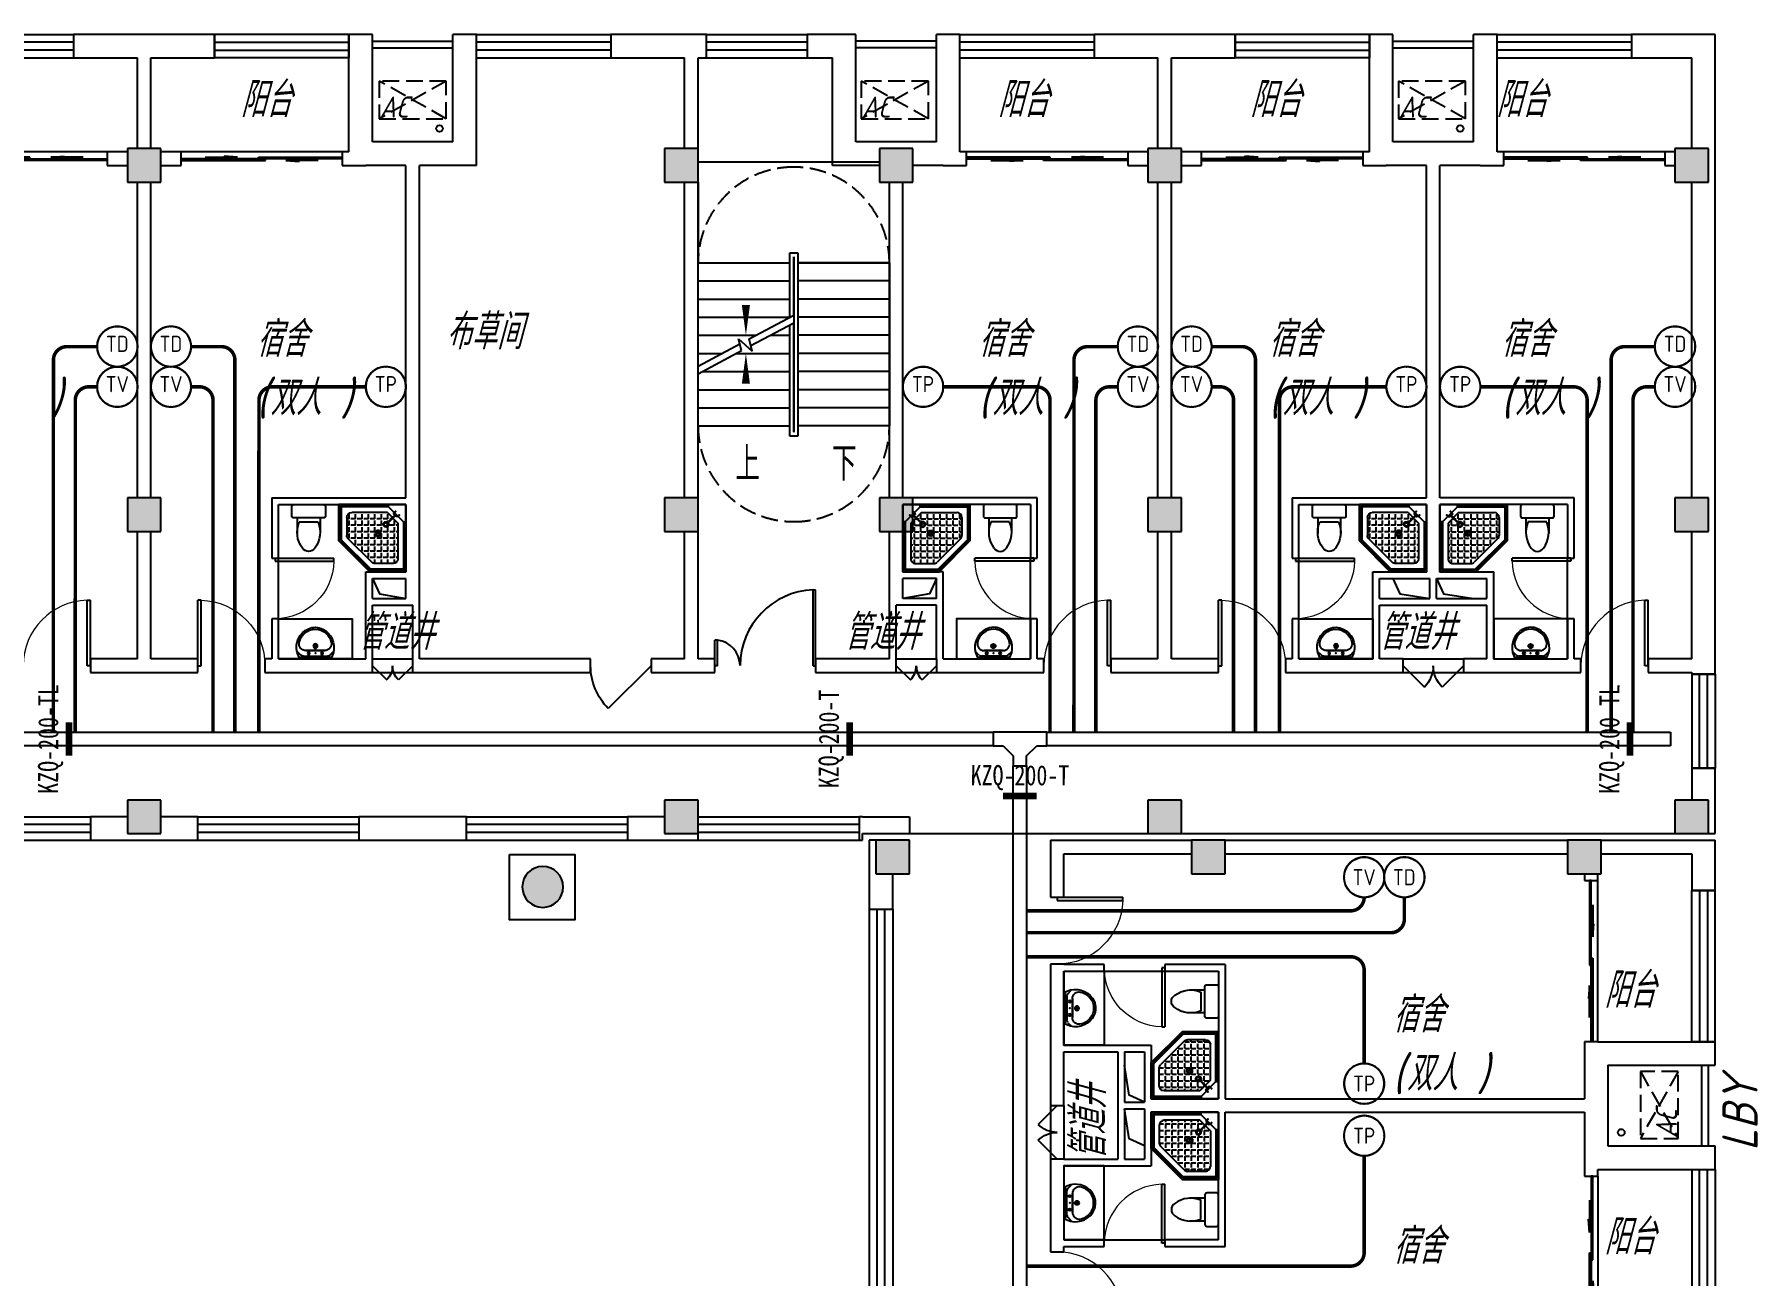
# Model space of a CAD drawing. Extents: x 0 to 2972856, y -1269770 to 0.
# Drawn here: x 2757023 to 2782685, y -1171627 to -1153146 of the extents above; entities that cross this region are included whole.
import ezdxf
from ezdxf.enums import TextEntityAlignment as Align

# ---------------------------------------------------------------- set-up
doc = ezdxf.new("R2010")
doc.units = 0
doc.header["$LTSCALE"] = 1000
doc.header["$PDSIZE"] = 50
doc.linetypes.add('DASH', pattern=[0.35, 0.25, -0.1])
for name, color, linetype in [('0000集水坑', 4, 'Continuous'), ('1-建筑底图', 8, 'Continuous'), ('CABLETRAY_PDS', 4, 'Continuous'), ('EQUIP-通讯', 3, 'Continuous'), ('PUB_TEXT', 7, 'Continuous'), ('WIRE-综合布线', 4, 'Continuous'), ('抗震支吊架', 2, 'Continuous'), ('洁具', 251, 'Continuous'), ('空调外机', 251, 'Continuous'), ('防火分区', 255, 'Continuous')]:
    doc.layers.add(name, color=color, linetype=linetype)
doc.styles.add('_TCH_DIM', font='SIMPLEX', dxfattribs={"bigfont": 'GBCBIG'})
doc.styles.add('_TEL_ATTDEF', font='GBENOR', dxfattribs={"width": 0.8, "height": 3, "bigfont": 'GBCBIG'})
doc.styles.add('_TEL_DIM', font='SIMPLEX', dxfattribs={"width": 0.8, "height": 3.5, "bigfont": 'HZTXT'})
doc.styles.add('kzcad', font='', dxfattribs={"width": 0.8})
doc.styles.get("Standard").update_dxf_attribs({"font": 'gbeitc.shx', "bigfont": 'gbcbig.shx'})
doc.styles.get('kzcad').set_extended_font_data('SimSun')
doc.linetypes.add('JIEDI', pattern='A,1.25,-0.25,0.25,-0.25,0.625,["/",Standard,S=0.6,R=0,X=0,Y=-0.3],0.625,-0.25,0.25,-0.25', length=4)

# ---------------------------------------------------------------- blocks, each defined once
blk = doc.blocks.new('$equip$00003208')
at = {"const_width": 0.05}
blk.add_lwpolyline([(0, 0.5, -1), (0, -0.5, -1), (0, 0.5, 0.021884)], format="xyb", dxfattribs=at)
blk.add_circle((0, 0), 0.5)
for p in [(0, 0.5), (-0.5, 0), (0.5, 0), (0, -0.5)]:
    blk.add_point(p)
at = {"color": 7, "style": '_TEL_ATTDEF'}
blk.add_attdef('$TEXT$', text='', height=0.4, dxfattribs=at).set_placement((0, 0), align=Align.MIDDLE_CENTER)
at = {"color": 7, "style": '_TEL_DIM', "flags": 1}
for tag in ['A', 'REMARK']:
    blk.add_attdef(tag, text='', height=0.00002, dxfattribs=at).set_placement((0, 0), align=Align.MIDDLE_CENTER)
blk = doc.blocks.new('$equip$00003204')
at = {"const_width": 0.05}
blk.add_lwpolyline([(0, 0.5, -1), (0, -0.5, -1), (0, 0.5, 0.021884)], format="xyb", dxfattribs=at)
blk.add_circle((0, 0), 0.5)
for p in [(0, 0.5), (-0.5, 0), (0.5, 0), (0, -0.5)]:
    blk.add_point(p)
at = {"color": 7, "style": '_TEL_ATTDEF'}
blk.add_attdef('$TEXT$', text='', height=0.4, dxfattribs=at).set_placement((0, 0), align=Align.MIDDLE_CENTER)
at = {"color": 7, "style": '_TEL_DIM', "flags": 1}
for tag in ['A', 'REMARK']:
    blk.add_attdef(tag, text='', height=0.00002, dxfattribs=at).set_placement((0, 0), align=Align.MIDDLE_CENTER)
blk = doc.blocks.new('$equip$00003209')
at = {"const_width": 0.05}
blk.add_lwpolyline([(0, 0.5, -1), (0, -0.5, -1), (0, 0.5, 0.021884)], format="xyb", dxfattribs=at)
blk.add_circle((0, 0), 0.5)
for p in [(0, 0.5), (-0.5, 0), (0.5, 0), (0, -0.5)]:
    blk.add_point(p)
at = {"color": 7, "style": '_TEL_ATTDEF'}
blk.add_attdef('$TEXT$', text='', height=0.4, dxfattribs=at).set_placement((0, 0), align=Align.MIDDLE_CENTER)
at = {"color": 7, "style": '_TEL_DIM', "flags": 1}
for tag in ['A', 'REMARK']:
    blk.add_attdef(tag, text='', height=0.00002, dxfattribs=at).set_placement((0, 0), align=Align.MIDDLE_CENTER)
blk = doc.blocks.new('2t21gqw')
at = {"layer": '0000集水坑'}
for centre in [(87900, 400), (103100, 400), (105500, -14550)]:
    blk.add_circle(centre, 50, dxfattribs=at)
blk = doc.blocks.new('A$C2CDD3BEF')
at = {"layer": '防火分区'}
h = blk.add_hatch(color=6, dxfattribs=at)
h.dxf.hatch_style = 1
edge = h.paths.add_edge_path()
edge.add_arc((460, 446), 282, 0, 360)
at = {"layer": '防火分区', "color": 6}
blk.add_lwpolyline([(0, 0), (900, 0), (900, 900), (0, 900)], close=True, dxfattribs=at)
blk.add_circle((460, 446), 282, dxfattribs=at)
blk = doc.blocks.new('1F平面-CAD导入_dwg_Drawing4_t3_dwg_$plan$00001613-474159-1F-927810-1F')
at = {"layer": '洁具'}
for p, q in [((-200, 170), (-430, 170)), ((-260, -140), (-260, 140)), ((-30, 250), (-170, 250)), ((-200, -170), (-200, -220)), ((-170, -250), (-30, -250))]:
    blk.add_line(p, q, dxfattribs=at)
for points in [[(-200, 220), (-200, 170), (-200, -170), (-430, -170)], [(0, -220), (0, 220)]]:
    blk.add_lwpolyline(points, dxfattribs=at)
for centre, radius, start, end in [((-590, 0), 110, 123.4509, 236.5491), ((-413, -227), 398, 67.4505, 126.6381), ((-170, 220), 30, 90, 180), ((-30, 220), 30, 0, 90), ((-413, 227), 398, 233.3619, 292.5495), ((-170, -220), 30, 180, 270), ((-30, -220), 30, 270, 0)]:
    blk.add_arc(centre, radius, start, end, dxfattribs=at)
blk = doc.blocks.new('$lvtry$00000169')
at = {"color": 0}
for p, q in [((259, -36), (259, 0)), ((259, -36), (36, -259)), ((276, -120), (120, -276)), ((144, -151), (291, -298)), ((151, -144), (298, -291)), ((173, -309), (173, -239)), ((183, -213), (205, -213)), ((220, -213), (243, -213)), ((259, -24), (976, -24)), ((259, -36), (964, -36)), ((270, -213), (270, -143)), ((270, -213), (340, -213)), ((270, -263), (270, -239)), ((276, -120), (808, -120)), ((366, -213), (366, -143)), ((366, -213), (436, -213)), ((366, -309), (366, -239)), ((462, -213), (462, -143)), ((462, -213), (532, -213)), ((462, -309), (462, -239)), ((558, -213), (558, -143)), ((558, -213), (628, -213)), ((558, -309), (558, -239)), ((655, -213), (655, -143)), ((655, -213), (725, -213)), ((655, -309), (655, -239)), ((751, -213), (751, -143)), ((751, -213), (821, -213)), ((751, -309), (751, -239)), ((847, -213), (847, -143)), ((847, -213), (880, -213)), ((847, -309), (847, -239)), ((880, -192), (880, -460)), ((964, -36), (976, -24)), ((964, -36), (964, -525)), ((976, -24), (976, -530)), ((36, -259), (0, -259)), ((24, -259), (24, -976)), ((36, -259), (36, -964)), ((120, -276), (120, -808)), ((120, -309), (147, -309)), ((120, -405), (147, -405)), ((120, -501), (147, -501)), ((173, -309), (243, -309)), ((173, -405), (173, -335)), ((173, -405), (243, -405)), ((173, -501), (173, -431)), ((173, -501), (243, -501)), ((270, -405), (270, -335)), ((270, -405), (340, -405)), ((270, -501), (270, -431)), ((270, -501), (340, -501)), ((334, -309), (340, -309)), ((366, -309), (436, -309)), ((366, -405), (366, -335)), ((366, -405), (379, -405)), ((366, -501), (366, -431)), ((366, -501), (436, -501)), ((462, -309), (532, -309)), ((462, -405), (462, -335)), ((462, -405), (532, -405)), ((462, -501), (462, -431)), ((462, -501), (532, -501)), ((859, -511), (511, -859)), ((558, -309), (628, -309)), ((558, -405), (558, -335)), ((558, -405), (628, -405)), ((558, -501), (558, -431)), ((558, -501), (628, -501)), ((655, -309), (725, -309)), ((655, -405), (655, -335)), ((655, -405), (725, -405)), ((655, -501), (655, -431)), ((655, -501), (725, -501)), ((751, -309), (821, -309)), ((751, -405), (751, -335)), ((751, -405), (821, -405)), ((751, -501), (751, -431)), ((751, -501), (821, -501)), ((847, -309), (880, -309)), ((847, -405), (847, -335)), ((847, -405), (880, -405)), ((847, -501), (847, -431)), ((847, -501), (867, -501)), ((120, -598), (147, -598)), ((120, -694), (147, -694)), ((173, -598), (173, -528)), ((173, -598), (243, -598)), ((173, -694), (173, -624)), ((173, -694), (243, -694)), ((173, -790), (173, -720)), ((270, -598), (270, -528)), ((270, -598), (340, -598)), ((270, -694), (270, -624)), ((270, -694), (340, -694)), ((270, -790), (270, -720)), ((366, -598), (366, -528)), ((366, -598), (436, -598)), ((366, -694), (366, -624)), ((366, -694), (436, -694)), ((366, -790), (366, -720)), ((462, -598), (462, -528)), ((462, -598), (532, -598)), ((462, -694), (462, -624)), ((462, -694), (532, -694)), ((462, -790), (462, -720)), ((964, -525), (525, -964)), ((976, -530), (530, -976)), ((558, -598), (558, -528)), ((558, -598), (628, -598)), ((558, -694), (558, -624)), ((558, -694), (628, -694)), ((558, -790), (558, -720)), ((655, -598), (655, -528)), ((655, -598), (725, -598)), ((655, -694), (655, -624)), ((655, -694), (676, -694)), ((751, -598), (751, -528)), ((751, -598), (773, -598)), ((964, -525), (976, -530)), ((36, -964), (24, -976)), ((24, -976), (530, -976)), ((36, -964), (525, -964)), ((120, -790), (147, -790)), ((173, -790), (243, -790)), ((173, -878), (173, -816)), ((192, -880), (460, -880)), ((270, -790), (340, -790)), ((270, -880), (270, -816)), ((366, -790), (436, -790)), ((366, -880), (366, -816)), ((462, -790), (532, -790)), ((462, -880), (462, -816)), ((525, -964), (530, -976)), ((558, -790), (580, -790))]:
    blk.add_line(p, q, dxfattribs=at)
blk.add_lwpolyline([(0, 0), (0, -1000), (540, -1000), (1000, -540), (1000, 0)], close=True)
for points in [[(0, 0), (0, -1000)], [(0, 0), (1000, 0)], [(1000, 0), (1000, -540)], [(136, -190), (148, -178), (132, -162), (121, -174)], [(190, -136), (178, -148), (162, -132), (174, -121)], [(1000, -540), (540, -1000)], [(0, -1000), (540, -1000)]]:
    blk.add_lwpolyline(points, close=True, dxfattribs=at)
for radius in [43.8, 31.1]:
    blk.add_circle((416, -428), radius, dxfattribs=at)
for centre, radius, start, end in [((296, -296), 40.6, 142.583, 128.4197), ((808, -192), 72, 0, 90), ((296, -296), 28.6, 145.828, 125.6599), ((808, -460), 72, 315, 0), ((192, -808), 72, 180, 270), ((460, -808), 72, 270, 315)]:
    blk.add_arc(centre, radius, start, end, dxfattribs=at)
for p in [(103, -156, 0), (156, -102, 0), (416, -428, 0)]:
    blk.add_point(p, dxfattribs=at)
blk = doc.blocks.new('$lvtry$00000178')
at = {"color": 0}
for p, q in [((-238, 0), (238, 0)), ((-214, -36), (-272, -91)), ((-180, -23), (180, -23)), ((-142, -105), (140, -105)), ((140, -105), (-142, -105)), ((216, -37), (268, -91))]:
    blk.add_line(p, q, dxfattribs=at)
blk.add_lwpolyline([(-104, -430, 0.224698), (110, -425, 0.348046), (269, -79), (239, 0), (-241, 0), (-271, -79, 0.356844)], format="xyb", close=True, dxfattribs=at)
for centre, radius in [((-100, -65), 16.3), ((1, -172), 31.6), ((100, -65), 16.3)]:
    blk.add_circle(centre, radius, dxfattribs=at)
at = {"color": 0, "lineweight": 13}
blk.add_circle((1, -172), 23, dxfattribs=at)
at = {"color": 0}
for centre, radius, start, end in [((-142, -205), 100, 90, 190.5602), ((-1, -179), 243, 190.5602, 349.4398), ((-180, -73), 50, 90, 133.181), ((140, -205), 100, 349.4398, 90), ((180, -73), 50, 44.5607, 90)]:
    blk.add_arc(centre, radius, start, end, dxfattribs=at)
for p in [(0, -65), (1, -172)]:
    blk.add_point(p, dxfattribs=at)
blk = doc.blocks.new('A$C70365C93')
at = {"layer": '洁具'}
blk.add_lwpolyline([(-1900, 2300), (-1900, 1700), (-800, 1700), (-800, 2300)], close=True, dxfattribs=at)
blk.add_blockref('$lvtry$00000178', (-1350, 2280), dxfattribs=at)
at = {"layer": '洁具', "rotation": 180}
blk.add_blockref('$lvtry$00000169', (0, 0), dxfattribs=at)
at = {"layer": '洁具', "extrusion": (0, 0, -1), "xscale": -1, "zscale": -1, "rotation": 90}
blk.add_blockref('1F平面-CAD导入_dwg_Drawing4_t3_dwg_$plan$00001613-474159-1F-927810-1F', (1450, 0), dxfattribs=at)
blk = doc.blocks.new('A$Cf5a72a1b')
at = {"layer": '空调外机', "linetype": 'DASH'}
for p, q in [((1000, 563), (0, 0)), ((1000, 0), (0, 563))]:
    blk.add_line(p, q, dxfattribs=at)
blk.add_lwpolyline([(1000, 563), (0, 563), (0, 0), (1000, 0)], close=True, dxfattribs=at)
at = {"layer": 'PUB_TEXT'}
blk.add_text('AC', height=315, dxfattribs=at).set_placement((5, 18))
blk = doc.blocks.new('$WINLIB2D$00000001')
at = {"color": 0}
for points in [[(-0.5, 0.5), (-0.5, -0.5)], [(-0.5, 0.5), (0.5, 0.5)], [(0.5, -0.5), (0.5, 0.5)], [(0.5, 0.167), (-0.5, 0.167)], [(0.5, -0.167), (-0.5, -0.167)], [(-0.5, -0.5), (0.5, -0.5)]]:
    blk.add_lwpolyline(points, dxfattribs=at)
blk = doc.blocks.new('$DorLib2D$00000131')
at = {"color": 0, "linetype": 'Continuous'}
for p, q in [((-0.5, 0.125), (-0.5, 0)), ((0.019, 0.125), (-0.5, 0.125)), ((0.019, 0), (0.019, 0.125)), ((0.15, 0.125), (0.232, 0.197)), ((0.35, 0.125), (0.15, 0.125)), ((0.232, 0.197), (0.232, 0.125)), ((-0.5, 0), (0.019, 0)), ((-0.024, 0), (0.5, 0)), ((-0.024, -0.125), (-0.024, 0)), ((0.5, 0), (0.5, -0.125)), ((-0.35, -0.125), (-0.15, -0.125)), ((-0.232, -0.197), (-0.232, -0.125)), ((-0.15, -0.125), (-0.232, -0.197)), ((0.5, -0.125), (-0.024, -0.125))]:
    blk.add_line(p, q, dxfattribs=at)
blk = doc.blocks.new('$DorLib2D$00000225')
at = {"color": 0}
for p, q in [((0.475, -0.001), (0.475, 0.752)), ((0.475, 0.752), (0.5, 0.752)), ((0.5, -0.001), (0.5, 0.752)), ((-0.5, 0), (-0.5, 0.252)), ((-0.475, 0.252), (-0.5, 0.252)), ((-0.475, 0), (-0.475, 0.252)), ((-0.475, 0), (-0.5, 0)), ((0.475, -0.001), (0.5, -0.001))]:
    blk.add_line(p, q, dxfattribs=at)
for centre, radius, start, end in [((0.505, -0.002), 0.755, 92.2493, 179.7238), ((-0.501, 0.003), 0.251, 359.7899, 84.0974)]:
    blk.add_arc(centre, radius, start, end, dxfattribs=at)
blk = doc.blocks.new('$DorLib2D$00000116')
at = {"color": 0}
for p, q in [((-0.5, 0), (-0.146, 0.354)), ((0.5, 0), (0.146, 0.354))]:
    blk.add_line(p, q, dxfattribs=at)
for centre, start, end in [((-0.5, 0), 0, 45), ((0.5, 0), 135, 180)]:
    blk.add_arc(centre, 0.5, start, end, dxfattribs=at)
blk = doc.blocks.new('$DorLib2D$00000001')
for p, q in [((0.45, 0.975), (0.5, 0.975)), ((0.45, 0), (0.45, 0.975)), ((0.5, 0), (0.5, 0.975)), ((0.5, 0), (0.45, 0))]:
    blk.add_line(p, q)
at = {"lineweight": 13}
blk.add_arc((0.475, 0), 0.975, 91.4693, 180, dxfattribs=at)
blk = doc.blocks.new('$DorLib2D$00000114')
at = {"color": 0}
blk.add_line((0.5, 0), (-0.207, 0.707), dxfattribs=at)
blk.add_arc((0.5, 0), 1, 135, 180, dxfattribs=at)
blk = doc.blocks.new('$TCHSYS$WIN2D')
for p, q in [((-0.5, 0.5), (0.5, 0.5)), ((-0.5, 0.5), (-0.5, -0.5)), ((0.5, 0.5), (0.5, -0.5)), ((0.5, 0.1667), (-0.5, 0.1667)), ((0.5, -0.1667), (-0.5, -0.1667)), ((-0.5, -0.5), (0.5, -0.5))]:
    blk.add_line(p, q)
blk = doc.blocks.new('1-三层建筑底图')
at = {"layer": '1-建筑底图'}
for points in [[(83450, 75700), (82950, 75700), (82950, 75200), (83450, 75200)], [(91450, 75700), (90950, 75700), (90950, 75200), (91450, 75200)], [(94650, 75700), (94150, 75700), (94150, 75200), (94650, 75200)], [(98650, 75700), (98150, 75700), (98150, 75200), (98650, 75200)], [(106500, 75700), (106000, 75700), (106000, 75200), (106500, 75200)], [(83450, 70500), (82950, 70500), (82950, 70000), (83450, 70000)], [(91450, 70500), (90950, 70500), (90950, 70000), (91450, 70000)], [(94650, 70500), (94150, 70500), (94150, 70000), (94650, 70000)], [(98650, 70500), (98150, 70500), (98150, 70000), (98650, 70000)], [(106500, 70500), (106000, 70500), (106000, 70000), (106500, 70000)], [(83450, 66000), (82950, 66000), (82950, 65500), (83450, 65500)], [(91450, 66000), (90950, 66000), (90950, 65500), (91450, 65500)], [(98650, 66000), (98150, 66000), (98150, 65500), (98650, 65500)], [(106500, 66000), (106000, 66000), (106000, 65500), (106500, 65500)], [(94600, 65400), (94100, 65400), (94100, 64900), (94600, 64900)], [(99300, 65400), (98800, 65400), (98800, 64900), (99300, 64900)], [(104900, 65400), (104400, 65400), (104400, 64900), (104900, 64900)]]:
    blk.add_hatch(color=256, dxfattribs=at).paths.add_polyline_path(points)
for p, q in [((83200, 77400), (82150, 77400)), ((82150, 77400), (82150, 77050)), ((84250, 77400), (83200, 77400)), ((84250, 77050), (84250, 77400)), ((86600, 77400), (86250, 77400)), ((86250, 77400), (86250, 77050)), ((86600, 75800), (86600, 77400)), ((88150, 77400), (87800, 77400)), ((87800, 75800), (87800, 77400)), ((88150, 77050), (88150, 77400)), ((91350, 77400), (90150, 77400)), ((90150, 77400), (90150, 77050)), ((91575, 77400), (91350, 77400)), ((91575, 77050), (91575, 77400)), ((93800, 77400), (93075, 77400)), ((93075, 77400), (93075, 77050)), ((93800, 75800), (93800, 77400)), ((95350, 77400), (95000, 77400)), ((95000, 75800), (95000, 77400)), ((95350, 77050), (95350, 77400)), ((98400, 77400), (97350, 77400)), ((97350, 77400), (97350, 77050)), ((99450, 77400), (98400, 77400)), ((99450, 77050), (99450, 77400)), ((101800, 77400), (101450, 77400)), ((101450, 77400), (101450, 77050)), ((101800, 75800), (101800, 77400)), ((103000, 75800), (103000, 77400)), ((103350, 77400), (103000, 77400)), ((103350, 77050), (103350, 77400)), ((106600, 77400), (105350, 77400)), ((105350, 77400), (105350, 77050)), ((106600, 75600), (106600, 77400)), ((82150, 77050), (83100, 77050)), ((83100, 75700), (83100, 77050)), ((83300, 77050), (84250, 77050)), ((83300, 75700), (83300, 77050)), ((86250, 75650), (86250, 77050)), ((88150, 75450), (88150, 77050)), ((90150, 77050), (91250, 77050)), ((91250, 75700), (91250, 77050)), ((91450, 75700), (91450, 77050)), ((91450, 77050), (91575, 77050)), ((93075, 77050), (93450, 77050)), ((93450, 75450), (93450, 77050)), ((95350, 75650), (95350, 77050)), ((97350, 77050), (98300, 77050)), ((98300, 75700), (98300, 77050)), ((98500, 77050), (99450, 77050)), ((98500, 75700), (98500, 77050)), ((101450, 75650), (101450, 77050)), ((103350, 75650), (103350, 77050)), ((105350, 77050), (106250, 77050)), ((106250, 75700), (106250, 77050)), ((87200, 75800), (86600, 75800)), ((87800, 75800), (87200, 75800)), ((94400, 75800), (93800, 75800)), ((95000, 75800), (94400, 75800)), ((102400, 75800), (101800, 75800)), ((103000, 75800), (102400, 75800)), ((82650, 75650), (80250, 75650)), ((82950, 75650), (82650, 75650)), ((82650, 75650), (82650, 75450)), ((82650, 75450), (82950, 75450)), ((83450, 75700), (82950, 75700)), ((82950, 75700), (82950, 75200)), ((83450, 75200), (83450, 75700)), ((83750, 75650), (83450, 75650)), ((83450, 75450), (83750, 75450)), ((83750, 75450), (83750, 75650)), ((86150, 75650), (83750, 75650)), ((86250, 75650), (86150, 75650)), ((86150, 75650), (86150, 75450)), ((86150, 75450), (86500, 75450)), ((87100, 75450), (86500, 75450)), ((87100, 70500), (87100, 75450)), ((88150, 75450), (87300, 75450)), ((87300, 70500), (87300, 75450)), ((91450, 75700), (90950, 75700)), ((90950, 75700), (90950, 75200)), ((91450, 75200), (91450, 75700)), ((94150, 75500), (91450, 75500)), ((94150, 75450), (93450, 75450)), ((94650, 75700), (94150, 75700)), ((94150, 75700), (94150, 75200)), ((94650, 75200), (94650, 75700)), ((95100, 75450), (94650, 75450)), ((95100, 75450), (95450, 75450)), ((95450, 75650), (95350, 75650)), ((97850, 75650), (95450, 75650)), ((95450, 75450), (95450, 75650)), ((98150, 75650), (97850, 75650)), ((97850, 75650), (97850, 75450)), ((97850, 75450), (98150, 75450)), ((98650, 75700), (98150, 75700)), ((98150, 75700), (98150, 75200)), ((98650, 75200), (98650, 75700)), ((98950, 75650), (98650, 75650)), ((98650, 75450), (98950, 75450)), ((98950, 75450), (98950, 75650)), ((101350, 75650), (98950, 75650)), ((101450, 75650), (101350, 75650)), ((101350, 75650), (101350, 75450)), ((101350, 75450), (101700, 75450)), ((102300, 75450), (101700, 75450)), ((102300, 70500), (102300, 75450)), ((103100, 75450), (102500, 75450)), ((102500, 70500), (102500, 75450)), ((103100, 75450), (103450, 75450)), ((103450, 75650), (103350, 75650)), ((105850, 75650), (103450, 75650)), ((103450, 75450), (103450, 75650)), ((106000, 75650), (105850, 75650)), ((105850, 75650), (105850, 75450)), ((105850, 75450), (106000, 75450)), ((106500, 75700), (106000, 75700)), ((106000, 75700), (106000, 75200)), ((106500, 75200), (106500, 75700)), ((106600, 70250), (106600, 75600)), ((82950, 75200), (83450, 75200)), ((83100, 70500), (83100, 75200)), ((83300, 70500), (83300, 75200)), ((90950, 75200), (91450, 75200)), ((91250, 70500), (91250, 75200)), ((91450, 70500), (91450, 75200)), ((91450, 75200), (91450, 74000)), ((94150, 75200), (94650, 75200)), ((94300, 70500), (94300, 75200)), ((94300, 74000), (94300, 75200)), ((94500, 70500), (94500, 75200)), ((98150, 75200), (98650, 75200)), ((98300, 70500), (98300, 75200)), ((98500, 70500), (98500, 75200)), ((106000, 75200), (106500, 75200)), ((106250, 70500), (106250, 75200)), ((91450, 72461.9), (91450, 74000)), ((91450, 74000), (92815, 74000)), ((91450, 74000), (92815, 74000)), ((92815, 73189.4), (92815, 74150)), ((92815, 74150), (92935, 74150)), ((92875, 73221.4), (92875, 74090)), ((92875, 74090), (92875, 74090)), ((92875, 74090), (92875, 73221.4)), ((92875, 73221.4), (92875, 74000)), ((92875, 74000), (92875, 71570)), ((92935, 74150), (92935, 71420)), ((94300, 74000), (92935, 74000)), ((92935, 74000), (94300, 74000)), ((94300, 74000), (94300, 71570)), ((91450, 73730), (92815, 73730)), ((94300, 73730), (92935, 73730)), ((91450, 73460), (92815, 73460)), ((94300, 73460), (92935, 73460)), ((91450, 73190), (92815, 73190)), ((92212.5, 72868.3), (92875, 73221.4)), ((94300, 73190), (92935, 73190)), ((91450, 72920), (92309.5, 72920)), ((92235.9, 72767.4), (92875, 73108.1)), ((92522.1, 72920), (92815, 72920)), ((92815, 71420), (92815, 73076.1)), ((92875, 71570), (92875, 73108.1)), ((92875, 71480), (92875, 73108.1)), ((92875, 73108.1), (92875, 71480)), ((94300, 72920), (92935, 72920)), ((91450, 72461.9), (92071.5, 72793.2)), ((91450, 72348.6), (92094.9, 72692.3)), ((91450, 72650), (91802.9, 72650)), ((92015.5, 72650), (92815, 72650)), ((92094.9, 72692.3), (92054.6, 72866.1)), ((92054.6, 72866.1), (92254.7, 72686.4)), ((92254.7, 72686.4), (92212.5, 72868.3)), ((94300, 72650), (92935, 72650)), ((91508.9, 72380), (92815, 72380)), ((94300, 72380), (92935, 72380)), ((91450, 71570), (91450, 72348.6)), ((91450, 72110), (92815, 72110)), ((94300, 72110), (92935, 72110)), ((91450, 71840), (92815, 71840)), ((94300, 71840), (92935, 71840)), ((91450, 71570), (92815, 71570)), ((92935, 71420), (92815, 71420)), ((92875, 71570), (92875, 71570)), ((92875, 71480), (92875, 71480)), ((94300, 71570), (92935, 71570)), ((83450, 70500), (82950, 70500)), ((82950, 70500), (82950, 70000)), ((83450, 70000), (83450, 70500)), ((85100, 70500), (87100, 70500)), ((85100, 70500), (85100, 69600)), ((85200, 70400), (87100, 70400)), ((85200, 69600), (85200, 70400)), ((87100, 69400), (87100, 70400)), ((87300, 69300), (87300, 70500)), ((91450, 70500), (90950, 70500)), ((90950, 70500), (90950, 70000)), ((91450, 70000), (91450, 70500)), ((94650, 70500), (94150, 70500)), ((94150, 70500), (94150, 70000)), ((94650, 70000), (94650, 70500)), ((96500, 70500), (94650, 70500)), ((96400, 70400), (94650, 70400)), ((96400, 70400), (96400, 69600)), ((96500, 69600), (96500, 70500)), ((98650, 70500), (98150, 70500)), ((98150, 70500), (98150, 70000)), ((98650, 70000), (98650, 70500)), ((100300, 70500), (102300, 70500)), ((100300, 70500), (100300, 69600)), ((100400, 70400), (102300, 70400)), ((100400, 69600), (100400, 70400)), ((102300, 69400), (102300, 70400)), ((104500, 70500), (102500, 70500)), ((102500, 69400), (102500, 70400)), ((104400, 70400), (102500, 70400)), ((104400, 70400), (104400, 69600)), ((104500, 69600), (104500, 70500)), ((106500, 70500), (106000, 70500)), ((106000, 70500), (106000, 70000)), ((106500, 70000), (106500, 70500)), ((106600, 68000), (106600, 70250)), ((82950, 70000), (83450, 70000)), ((83100, 68100), (83100, 70000)), ((83300, 68100), (83300, 70000)), ((90950, 70000), (91450, 70000)), ((91250, 68100), (91250, 70000)), ((91450, 68100), (91450, 70000)), ((94150, 70000), (94650, 70000)), ((94300, 69300), (94300, 70000)), ((94500, 69400), (94500, 70000)), ((98150, 70000), (98650, 70000)), ((98300, 68100), (98300, 70000)), ((98500, 68100), (98500, 70000)), ((106000, 70000), (106500, 70000)), ((106250, 68100), (106250, 70000)), ((85100, 69600), (85200, 69600)), ((85200, 68700), (85200, 69600)), ((96400, 68700), (96400, 69600)), ((96400, 69600), (96500, 69600)), ((100300, 69600), (100400, 69600)), ((100400, 68700), (100400, 69600)), ((104400, 68700), (104400, 69600)), ((104400, 69600), (104500, 69600)), ((86500, 69400), (87100, 69400)), ((86500, 68900), (86500, 69400)), ((86600, 69300), (87100, 69300)), ((86600, 69000), (86600, 69300)), ((87100, 69000), (87100, 69300)), ((87300, 68900), (87300, 69300)), ((94300, 68900), (94300, 69300)), ((95100, 69400), (94500, 69400)), ((94500, 69000), (94500, 69300)), ((95000, 69300), (94500, 69300)), ((95000, 69000), (95000, 69300)), ((95100, 68900), (95100, 69400)), ((101500, 69400), (102300, 69400)), ((101500, 68900), (101500, 69400)), ((101600, 69300), (102350, 69300)), ((101600, 69000), (101600, 69300)), ((102350, 69000), (102350, 69300)), ((102450, 69300), (103200, 69300)), ((102450, 69000), (102450, 69300)), ((102500, 69400), (103300, 69400)), ((103200, 69000), (103200, 69300)), ((103300, 68900), (103300, 69400)), ((86500, 68100), (86500, 68900)), ((86600, 69000), (87100, 69000)), ((86600, 68900), (87200, 68900)), ((86600, 68100), (86600, 68900)), ((87200, 68100), (87200, 68900)), ((87300, 68100), (87300, 68900)), ((94300, 68100), (94300, 68900)), ((94400, 68100), (94400, 68900)), ((95000, 68900), (94400, 68900)), ((95000, 69000), (94500, 69000)), ((95000, 68100), (95000, 68900)), ((95100, 68100), (95100, 68900)), ((101500, 68100), (101500, 68900)), ((101600, 69000), (102350, 69000)), ((101600, 68900), (102400, 68900)), ((101600, 68100), (101600, 68900)), ((102400, 68900), (103200, 68900)), ((102450, 69000), (103200, 69000)), ((103200, 68100), (103200, 68900)), ((103300, 68100), (103300, 68900)), ((85200, 68700), (85100, 68700)), ((85100, 68700), (85100, 68100)), ((85200, 68100), (85200, 68700)), ((96500, 68700), (96400, 68700)), ((96400, 68700), (96400, 68100)), ((96500, 68100), (96500, 68700)), ((100400, 68700), (100300, 68700)), ((100300, 68700), (100300, 68100)), ((100400, 68100), (100400, 68700)), ((104500, 68700), (104400, 68700)), ((104400, 68700), (104400, 68100)), ((104500, 68100), (104500, 68700)), ((83100, 68100), (82400, 68100)), ((82400, 68100), (82400, 67900)), ((84000, 68100), (83300, 68100)), ((84000, 67900), (84000, 68100)), ((85100, 68100), (85000, 68100)), ((85000, 68100), (85000, 67900)), ((85200, 68100), (86500, 68100)), ((86600, 67900), (86600, 68100)), ((86600, 68100), (87200, 68100)), ((87200, 67900), (87200, 68100)), ((89850, 68100), (87300, 68100)), ((89850, 67900), (89850, 68100)), ((91250, 68100), (90750, 68100)), ((90750, 68100), (90750, 67900)), ((91700, 68100), (91450, 68100)), ((91700, 67900), (91700, 68100)), ((94300, 68100), (93200, 68100)), ((93200, 68100), (93200, 67900)), ((94400, 67900), (94400, 68100)), ((94400, 68100), (95000, 68100)), ((95000, 68100), (95000, 67900)), ((95100, 68100), (96400, 68100)), ((96600, 68100), (96500, 68100)), ((96600, 67900), (96600, 68100)), ((98300, 68100), (97600, 68100)), ((97600, 68100), (97600, 67900)), ((99200, 68100), (98500, 68100)), ((99200, 67900), (99200, 68100)), ((100300, 68100), (100200, 68100)), ((100200, 68100), (100200, 67900)), ((100400, 68100), (101500, 68100)), ((101950, 68100), (101600, 68100)), ((101950, 68100), (102850, 68100)), ((101950, 67900), (101950, 68100)), ((103200, 68100), (102850, 68100)), ((102850, 68100), (102850, 67900)), ((103300, 68100), (104400, 68100)), ((104600, 68100), (104500, 68100)), ((104600, 67900), (104600, 68100)), ((106250, 68100), (105600, 68100)), ((105600, 68100), (105600, 67900)), ((82400, 67900), (83200, 67900)), ((83200, 67900), (84000, 67900)), ((85000, 67900), (85100, 67900)), ((85100, 67900), (86500, 67900)), ((86500, 67900), (86600, 67900)), ((86600, 67900), (87200, 67900)), ((87200, 67900), (89850, 67900)), ((90750, 67900), (91350, 67900)), ((91350, 67900), (91700, 67900)), ((93200, 67900), (94400, 67900)), ((94400, 67900), (95000, 67900)), ((95000, 67900), (95100, 67900)), ((95100, 67900), (96500, 67900)), ((96500, 67900), (96600, 67900)), ((97600, 67900), (98400, 67900)), ((98400, 67900), (99200, 67900)), ((100200, 67900), (100300, 67900)), ((100300, 67900), (101500, 67900)), ((101500, 67900), (101950, 67900)), ((101950, 67900), (102850, 67900)), ((102850, 67900), (103300, 67900)), ((103300, 67900), (104500, 67900)), ((104500, 67900), (104600, 67900)), ((105600, 67900), (106250, 67900)), ((106250, 67900), (106250, 67875)), ((106250, 67875), (106600, 67875)), ((106600, 67875), (106600, 68000)), ((106600, 66475), (106250, 66475)), ((106250, 66475), (106250, 66000)), ((106600, 65500), (106600, 66475)), ((83450, 66000), (82950, 66000)), ((82950, 66000), (82950, 65500)), ((83450, 65500), (83450, 66000)), ((91450, 66000), (90950, 66000)), ((90950, 66000), (90950, 65500)), ((91450, 65500), (91450, 66000)), ((98650, 66000), (98150, 66000)), ((98150, 66000), (98150, 65500)), ((98650, 65500), (98650, 66000)), ((106500, 66000), (106000, 66000)), ((106000, 66000), (106000, 65500)), ((106500, 65500), (106500, 66000)), ((82950, 65750), (82400, 65750)), ((82400, 65750), (82400, 65400)), ((84000, 65750), (83450, 65750)), ((84000, 65400), (84000, 65750)), ((88000, 65750), (86400, 65750)), ((86400, 65750), (86400, 65400)), ((88000, 65400), (88000, 65750)), ((90950, 65750), (90400, 65750)), ((90400, 65750), (90400, 65400)), ((93900, 65750), (93850, 65750)), ((93850, 65750), (93850, 65400)), ((93900, 65750), (94600, 65750)), ((94600, 65750), (94600, 65500)), ((82950, 65500), (83450, 65500)), ((90950, 65500), (91450, 65500)), ((91450, 65400), (91450, 65500)), ((93900, 65400), (93900, 65500)), ((93900, 65500), (94600, 65500)), ((94600, 65500), (106000, 65500)), ((98150, 65500), (98650, 65500)), ((106000, 65500), (106500, 65500)), ((106500, 65500), (106600, 65500)), ((82400, 65400), (83200, 65400)), ((83200, 65400), (84000, 65400)), ((86400, 65400), (88000, 65400)), ((90400, 65400), (91200, 65400)), ((91200, 65400), (91450, 65400)), ((93850, 65400), (93900, 65400)), ((94000, 65400), (94000, 64375)), ((94100, 65400), (94000, 65400)), ((94600, 65400), (94100, 65400)), ((94100, 65400), (94100, 64900)), ((94600, 64900), (94600, 65400)), ((96700, 65400), (96700, 64554.3)), ((96700, 65400), (98800, 65400)), ((96900, 64554.3), (96900, 65200)), ((96900, 65200), (98800, 65200)), ((99300, 65400), (98800, 65400)), ((98800, 65400), (98800, 64900)), ((99300, 65400), (104400, 65400)), ((99300, 64900), (99300, 65400)), ((99300, 65200), (104400, 65200)), ((104900, 65400), (104400, 65400)), ((104400, 65400), (104400, 64900)), ((104900, 64900), (104900, 65400)), ((104900, 65400), (106600, 65400)), ((104900, 65200), (106250, 65200)), ((106250, 65200), (106250, 64650)), ((106600, 64650), (106600, 65400)), ((94100, 64900), (94600, 64900)), ((94350, 64375), (94350, 64900)), ((98800, 64900), (99300, 64900)), ((104400, 64900), (104900, 64900)), ((104650, 64900), (104650, 64800)), ((104650, 64800), (104850, 64800)), ((104850, 64800), (104850, 64900)), ((104850, 62400), (104850, 64800)), ((96700, 64554.3), (96900, 64554.3)), ((106250, 64650), (106600, 64650)), ((94000, 64375), (94350, 64375)), ((96900, 63554.3), (96700, 63554.3)), ((96700, 63554.3), (96700, 63550)), ((96700, 63550), (96700, 62350)), ((96900, 63550), (96900, 63554.3)), ((97500, 63550), (96900, 63550)), ((96900, 63450), (96900, 62350)), ((96900, 63450), (97500, 63450)), ((97500, 63450), (97500, 63550)), ((97500, 63450), (98400, 63450)), ((99300, 63550), (98400, 63550)), ((98400, 63550), (98400, 63450)), ((98400, 63450), (99200, 63450)), ((99200, 63450), (99200, 61550)), ((99300, 63550), (99300, 61550)), ((104850, 62400), (104650, 62400)), ((104650, 62400), (104650, 62150)), ((104850, 62400), (106250, 62400)), ((106600, 62400), (106250, 62400)), ((106600, 62050), (106600, 62400)), ((96700, 62350), (96700, 61450)), ((96900, 62350), (97700, 62350)), ((96900, 61450), (96900, 62250)), ((96900, 62250), (97700, 62250)), ((97700, 62350), (98200, 62350)), ((97700, 62250), (97700, 61450)), ((97800, 62250), (98100, 62250)), ((97800, 62250), (97800, 61500)), ((98100, 62250), (98100, 61500)), ((98200, 62350), (98200, 61550)), ((104650, 62150), (104650, 61550)), ((105000, 62050), (106600, 62050)), ((105000, 62050), (105000, 61450)), ((96700, 61450), (96700, 60650)), ((96700, 61450), (96900, 61450)), ((96900, 61450), (96900, 60650)), ((97700, 61450), (97700, 60650)), ((97800, 61500), (98100, 61500)), ((97800, 61400), (97800, 60650)), ((97800, 61400), (98100, 61400)), ((98100, 61400), (98100, 60650)), ((98200, 61550), (99200, 61550)), ((98200, 61350), (98200, 60550)), ((98200, 61350), (99200, 61350)), ((99200, 59450), (99200, 61350)), ((99300, 61550), (104650, 61550)), ((99300, 59350), (99300, 61350)), ((99300, 61350), (104650, 61350)), ((104650, 61350), (104650, 60750)), ((105000, 61450), (105000, 60850)), ((105000, 60850), (106600, 60850)), ((106600, 60500), (106600, 60850)), ((96900, 60650), (96700, 60650)), ((96700, 60650), (96700, 60550)), ((96900, 60650), (97700, 60650)), ((97800, 60650), (98100, 60650)), ((104650, 60750), (104650, 60400)), ((96700, 60550), (96700, 59350)), ((96900, 60550), (96900, 59450)), ((96900, 60550), (97700, 60550)), ((97700, 60550), (98200, 60550)), ((104650, 60400), (104850, 60400)), ((104850, 60400), (104850, 60500)), ((104850, 60500), (106250, 60500)), ((104850, 60400), (104850, 58000)), ((106250, 60500), (106600, 60500)), ((96700, 59350), (96700, 59270.4)), ((97500, 59450), (96900, 59450)), ((96900, 59350), (97500, 59350)), ((96900, 59270.4), (96900, 59350)), ((97500, 59450), (98400, 59450)), ((97500, 59350), (97500, 59450)), ((99200, 59450), (98400, 59450)), ((98400, 59450), (98400, 59350)), ((98400, 59350), (99300, 59350)), ((96700, 59270.4), (96900, 59270.4))]:
    blk.add_line(p, q, dxfattribs=at)
at = {"layer": '1-建筑底图', "color": 9, "linetype": 'DASH'}
for p, q in [((92875, 75425), (92875, 75425)), ((92875, 70145), (92875, 70145))]:
    blk.add_line(p, q, dxfattribs=at)
at = {"layer": '1-建筑底图'}
for points in [[(86600, 77300), (87800, 77300)], [(95000, 77300), (93800, 77300)], [(101800, 77300), (103000, 77300)], [(86600, 77200), (87800, 77200)], [(95000, 77200), (93800, 77200)], [(101800, 77200), (103000, 77200)], [(86600, 69300), (86703.6, 69069.7), (87100, 69000)], [(95000, 69300), (94896.4, 69069.7), (94500, 69000)], [(101800, 69300), (101903.6, 69069.7), (102350, 69000)], [(102450, 69300), (102553.6, 69069.7), (103000, 69000)], [(98100, 61500), (97869.7, 61603.6), (97800, 62050)], [(106400, 60850), (106400, 62050)], [(106500, 60850), (106500, 62050)], [(98100, 60850), (97869.7, 60953.6), (97800, 61400)]]:
    blk.add_lwpolyline(points, dxfattribs=at)
at = {"layer": '1-建筑底图', "color": 9, "linetype": 'DASH'}
for points in [[(91450, 74000, -0.4142136), (92875, 75425)], [(94300, 74000, 0.4142136), (92875, 75425)], [(91450, 71570, 0.4142136), (92875, 70145)], [(94300, 71570, -0.4142136), (92875, 70145)]]:
    blk.add_lwpolyline(points, format="xyb", dxfattribs=at)
at = {"layer": '1-建筑底图'}
for points in [[(93587.5, 71435, 0, 0, 0), (93587.5, 74750, 0, 0, 0), (92162.5, 74750, 0, 0, 0), (92162.5, 72920, 0, 120, 0), (92162.5, 73370, 0, 0, 0)], [(92162.5, 71435, 0, 0, 0), (92162.5, 72650, 0, 120, 0), (92162.5, 72200, 0, 0, 0)]]:
    blk.add_lwpolyline(points, format="xyseb", dxfattribs=at)
for name, p, xscale, yscale, zscale, rotation in [('$WINLIB2D$00000001', (81150, 77225), -2000, 350, -2000, 180), ('$WINLIB2D$00000001', (85250, 77225), 2000, 350, 2000, 180), ('$WINLIB2D$00000001', (89150, 77225), -2000, 350, -2000, 180), ('$WINLIB2D$00000001', (92325, 77225), -1500.092589734973, 350, -1500.092589734973, 180), ('$WINLIB2D$00000001', (96350, 77225), -2000, 350, -2000, 180), ('$WINLIB2D$00000001', (100450, 77225), 2000, 350, 2000, 180), ('$WINLIB2D$00000001', (104350, 77225), -2000, 350, -2000, 180), ('$DorLib2D$00000131', (81450, 75550), -2400, -200, -2400, 180), ('$DorLib2D$00000131', (84950, 75550), 2400, -200, 2400, 180), ('$DorLib2D$00000131', (96650, 75550), -2400, -200, -2400, 180), ('$DorLib2D$00000131', (100150, 75550), 2400, -200, 2400, 180), ('$DorLib2D$00000131', (104650, 75550), -2400, -200, -2400, 180), ('$DorLib2D$00000001', (85150, 69150), 900, -900, 900, 90), ('$DorLib2D$00000001', (96450, 69150), 900, 900, 900, 90), ('$DorLib2D$00000001', (100350, 69150), 900, -900, 900, 90), ('$DorLib2D$00000001', (104450, 69150), 900, 900, 900, 90), ('$WINLIB2D$00000001', (106425, 67175), -1400, -350, -1400, 90.00000000000529), ('A$C2CDD3BEF', (88640.6, 65187), -1.08, 1.08, 1.08, 180), ('$DorLib2D$00000131', (104750, 63600), 2400, -200, 2400, 90), ('$DorLib2D$00000001', (96800, 64054.3), -1000, 1000, -1000, 269.9999999999923), ('$WINLIB2D$00000001', (106425, 63525), 2249.999999993481, 350, 2249.999999993481, 90), ('$TCHSYS$WIN2D', (94175, 61375), 6000, -350, 6000, 269.9999999999709), ('$DorLib2D$00000116', (96800, 61050), 800, -800, 200, 269.9999999999926), ('$DorLib2D$00000131', (104750, 59200), 2400, 200, 2400, 270), ('$WINLIB2D$00000001', (106425, 59375), -2249.999999993481, 350, -2249.999999993481, 90), ('$DorLib2D$00000001', (96800, 58770.4), 1000, 1000, 1000, 269.9999999999923)]:
    blk.add_blockref(name, p, dxfattribs=dict(at, xscale=xscale, yscale=yscale, zscale=zscale, rotation=rotation))
for name, p in [('A$Cf5a72a1b', (86700.5, 76143.8)), ('A$Cf5a72a1b', (93880, 76143.8)), ('A$Cf5a72a1b', (101880, 76143.8)), ('2t21gqw', (-300, 75600))]:
    blk.add_blockref(name, p, dxfattribs=at)
at = {"layer": '1-建筑底图', "xscale": -1}
for p, rotation in [((87100, 70400), 180), ((102300, 70400), 180), ((99200, 61550), 89.99999999992463)]:
    blk.add_blockref('A$C70365C93', p, dxfattribs=dict(at, rotation=rotation))
at = {"layer": '1-建筑底图'}
for name, p, rotation in [('A$C70365C93', (94500, 70400), 180), ('A$C70365C93', (102500, 70400), 180), ('A$Cf5a72a1b', (106048.1, 60958.8), 90), ('A$C70365C93', (99200, 61350), 89.99999999999997)]:
    blk.add_blockref(name, p, dxfattribs=dict(at, rotation=rotation))
for name, p, xscale, yscale, zscale in [('$DorLib2D$00000225', (92450, 68000), 1500, 1500, 200), ('$DorLib2D$00000001', (81900, 68000), 1000, 1000, 1000), ('$DorLib2D$00000001', (84500, 68000), -1000, 1000, -1000), ('$DorLib2D$00000001', (97100, 68000), 1000, 1000, 1000), ('$DorLib2D$00000001', (99700, 68000), -1000, 1000, -1000), ('$DorLib2D$00000001', (105100, 68000), 1000, 1000, 1000), ('$DorLib2D$00000116', (86900, 68000), 600, -600, 200), ('$DorLib2D$00000114', (90300, 68000), 900, -900, 200), ('$DorLib2D$00000116', (94700, 68000), -600, -600, 200), ('$DorLib2D$00000116', (102400, 68000), 900, -900, 200), ('$WINLIB2D$00000001', (81200, 65575), 2400, -350, 2400), ('$WINLIB2D$00000001', (85200, 65575), 2400, -350, 2400), ('$WINLIB2D$00000001', (89200, 65575), 2400, -350, 2400), ('$WINLIB2D$00000001', (92650, 65575), 2400, -350, 2400), ('$DorLib2D$00000001', (97950, 63500), 900, -900, 900), ('$DorLib2D$00000001', (97950, 59400), 900, 900, 900)]:
    blk.add_blockref(name, p, dxfattribs=dict(at, xscale=xscale, yscale=yscale, zscale=zscale))
for s, p in [('阳台', (84633, 76168.1)), ('阳台', (95911, 76168.1)), ('阳台', (99667.5, 76168.1)), ('阳台', (103334.5, 76168.1)), ('宿舍', (84867.6, 72600.3)), ('布草间', (87692.7, 72710.9)), ('宿舍', (95621.1, 72600.3)), ('宿舍', (99943.3, 72600.3)), ('宿舍', (103405.2, 72600.3)), (')', (81805.4, 71728.2)), ('(', (84867.6, 71728.2)), ('双人', (85077.6, 71728.2)), (')', (86127.6, 71728.2)), ('(', (95621.1, 71728.2)), ('双人', (95831.1, 71728.2)), (')', (96881.1, 71728.2)), ('(', (99943.3, 71728.2)), ('双人', (100153.3, 71728.2)), (')', (101203.3, 71728.2)), ('(', (103405.2, 71728.2)), ('双人', (103615.2, 71728.2)), (')', (104665.2, 71728.2)), ('管道井', (86385.3, 68237)), ('管道井', (93620.3, 68237)), ('管道井', (101585.3, 68237)), ('阳台', (104944.7, 62907.8)), ('宿舍', (101792.2, 62542)), ('(', (101792.2, 61669.9)), ('双人', (102002.2, 61669.9)), (')', (103052.2, 61669.9)), ('阳台', (104944.7, 59232.3)), ('宿舍', (101792.2, 59096.6))]:
    blk.add_text(s, height=525, dxfattribs=at).set_placement(p)
at = {"layer": '1-建筑底图', "color": 7, "style": '_TCH_DIM'}
for s, p in [('上', (92006.1, 70752.5)), ('下', (93445.1, 70752.5))]:
    blk.add_text(s, height=506.4, dxfattribs=at).set_placement(p)
at = {"layer": '1-建筑底图'}
for s, p in [('管道井', (97525.2, 60632.1)), ('LBY', (107229.6, 60774.5))]:
    blk.add_text(s, height=525, rotation=90, dxfattribs=at).set_placement(p)

msp = doc.modelspace()

# ---------------------------------------------------------------- linework, layer by layer
at = {"layer": 'CABLETRAY_PDS', "linetype": 'ByBlock'}
for p, q in [((2684619, -1163537), (2771300, -1163537)), ((2772100, -1163537), (2771300, -1163537)), ((2771300, -1163537), (2771300, -1163737)), ((2771300, -1163537), (2771300, -1163737)), ((2772100, -1163737), (2772100, -1163537)), ((2772100, -1163537), (2781388, -1163537)), ((2772100, -1163737), (2772100, -1163537)), ((2781388, -1163537), (2781388, -1163737)), ((2771300, -1163737), (2684619, -1163737)), ((2771300, -1163737), (2771450, -1163737)), ((2771450, -1163737), (2771600, -1163887)), ((2771800, -1163887), (2771950, -1163737)), ((2771950, -1163737), (2772100, -1163737)), ((2781388, -1163737), (2772100, -1163737)), ((2771600, -1163887), (2771600, -1164037)), ((2771600, -1164037), (2771800, -1164037)), ((2771600, -1222203), (2771600, -1164037)), ((2771600, -1164037), (2771800, -1164037)), ((2771800, -1164037), (2771800, -1163887)), ((2771800, -1164037), (2771800, -1222203))]:
    msp.add_line(p, q, dxfattribs=at)
at = {"layer": 'WIRE-综合布线', "linetype": 'Continuous', "const_width": 52.5}
for points in [[(2757957, -1157795), (2757505, -1157795, 0.414214), (2757305, -1157995), (2757304, -1163537)], [(2759356, -1157795), (2759808, -1157795, -0.414214), (2760008, -1157995), (2760007, -1163537)], [(2773157, -1157795), (2772705, -1157795, 0.414214), (2772505, -1157995), (2772504, -1163537)], [(2774556, -1157795), (2775008, -1157795, -0.414214), (2775208, -1157995), (2775207, -1163537)], [(2781157, -1157795), (2780705, -1157795, 0.414214), (2780505, -1157995), (2780504, -1163537)], [(2757957, -1158393), (2757831, -1158393, 0.414214), (2757631, -1158593), (2757630, -1163537)], [(2759356, -1158393), (2759482, -1158393, -0.414214), (2759682, -1158593), (2759681, -1163537)], [(2760365, -1163537), (2760366, -1158593, -0.414214), (2760566, -1158393), (2761956, -1158393)], [(2772147, -1163537), (2772148, -1158593, 0.414214), (2771948, -1158393), (2770557, -1158393)], [(2773157, -1158393), (2773031, -1158393, 0.414214), (2772831, -1158593), (2772830, -1163537)], [(2774556, -1158393), (2774682, -1158393, -0.414214), (2774882, -1158593), (2774881, -1163537)], [(2775565, -1163537), (2775566, -1158593, -0.414214), (2775766, -1158393), (2777156, -1158393)], [(2780147, -1163537), (2780148, -1158593, 0.414214), (2779948, -1158393), (2778557, -1158393)], [(2781157, -1158393), (2781031, -1158393, 0.414214), (2780831, -1158593), (2780830, -1163537)], [(2777425, -1165996), (2777425, -1166322, -0.414214), (2777225, -1166522), (2771800, -1166522)], [(2776827, -1165996), (2776827, -1165996, -0.414214), (2776627, -1166196), (2771800, -1166196)], [(2771800, -1166880), (2776627, -1166880, -0.414214), (2776827, -1167080), (2776827, -1168470)], [(2771800, -1171487), (2776627, -1171487, 0.414214), (2776827, -1171287), (2776827, -1169846)]]:
    msp.add_lwpolyline(points, format="xyb", dxfattribs=at)
at = {"layer": '抗震支吊架', "color": 2, "const_width": 100}
for points in [[(2757537, -1163887), (2757537, -1163387)], [(2769163, -1163887), (2769163, -1163387)], [(2780788, -1163887), (2780788, -1163387)], [(2771450, -1164487), (2771950, -1164487)]]:
    msp.add_lwpolyline(points, dxfattribs=at)

# ---------------------------------------------------------------- block references
at = {"layer": '1-建筑底图', "linetype": 'ByBlock'}
msp.add_blockref('1-三层建筑底图', (2675456, -1230546), dxfattribs=at)
at = {"layer": 'EQUIP-通讯', "linetype": 'JIEDI'}
ref = msp.add_blockref('$equip$00003209', (2758257, -1157793), dxfattribs=dict(at, xscale=600, yscale=600, zscale=600, rotation=180))
ref.add_attrib('$TEXT$', 'TD', dxfattribs={"layer": '0', "color": 7, "height": 240, "style": '_TEL_ATTDEF'}).set_placement((2758257, -1157753), align=Align.MIDDLE_CENTER)
ref = msp.add_blockref('$equip$00003209', (2759056, -1157793), dxfattribs=dict(at, xscale=-600, yscale=600, zscale=600, rotation=180))
ref.add_attrib('$TEXT$', 'TD', dxfattribs={"layer": '0', "color": 7, "height": 240, "style": '_TEL_ATTDEF'}).set_placement((2759056, -1157753), align=Align.MIDDLE_CENTER)
ref = msp.add_blockref('$equip$00003209', (2773457, -1157793), dxfattribs=dict(at, xscale=600, yscale=600, zscale=600, rotation=180))
ref.add_attrib('$TEXT$', 'TD', dxfattribs={"layer": '0', "color": 7, "height": 240, "style": '_TEL_ATTDEF'}).set_placement((2773457, -1157753), align=Align.MIDDLE_CENTER)
ref = msp.add_blockref('$equip$00003209', (2774256, -1157793), dxfattribs=dict(at, xscale=-600, yscale=600, zscale=600, rotation=180))
ref.add_attrib('$TEXT$', 'TD', dxfattribs={"layer": '0', "color": 7, "height": 240, "style": '_TEL_ATTDEF'}).set_placement((2774256, -1157753), align=Align.MIDDLE_CENTER)
ref = msp.add_blockref('$equip$00003209', (2781457, -1157793), dxfattribs=dict(at, xscale=600, yscale=600, zscale=600, rotation=180))
ref.add_attrib('$TEXT$', 'TD', dxfattribs={"layer": '0', "color": 7, "height": 240, "style": '_TEL_ATTDEF'}).set_placement((2781457, -1157753), align=Align.MIDDLE_CENTER)
ref = msp.add_blockref('$equip$00003204', (2758257, -1158393), dxfattribs=dict(at, xscale=600, yscale=600, zscale=600, rotation=180))
ref.add_attrib('$TEXT$', 'TV', dxfattribs={"layer": '0', "color": 7, "height": 240, "style": '_TEL_ATTDEF'}).set_placement((2758257, -1158353), align=Align.MIDDLE_CENTER)
ref = msp.add_blockref('$equip$00003204', (2759056, -1158393), dxfattribs=dict(at, xscale=-600, yscale=600, zscale=600, rotation=180))
ref.add_attrib('$TEXT$', 'TV', dxfattribs={"layer": '0', "color": 7, "height": 240, "style": '_TEL_ATTDEF'}).set_placement((2759056, -1158353), align=Align.MIDDLE_CENTER)
ref = msp.add_blockref('$equip$00003208', (2762256, -1158393), dxfattribs=dict(at, xscale=-600, yscale=600, zscale=600, rotation=180))
ref.add_attrib('$TEXT$', 'TP', dxfattribs={"layer": '0', "color": 7, "height": 240, "style": '_TEL_ATTDEF'}).set_placement((2762256, -1158353), align=Align.MIDDLE_CENTER)
ref = msp.add_blockref('$equip$00003208', (2770257, -1158393), dxfattribs=dict(at, xscale=600, yscale=600, zscale=600, rotation=180))
ref.add_attrib('$TEXT$', 'TP', dxfattribs={"layer": '0', "color": 7, "height": 240, "style": '_TEL_ATTDEF'}).set_placement((2770257, -1158353), align=Align.MIDDLE_CENTER)
ref = msp.add_blockref('$equip$00003204', (2773457, -1158393), dxfattribs=dict(at, xscale=600, yscale=600, zscale=600, rotation=180))
ref.add_attrib('$TEXT$', 'TV', dxfattribs={"layer": '0', "color": 7, "height": 240, "style": '_TEL_ATTDEF'}).set_placement((2773457, -1158353), align=Align.MIDDLE_CENTER)
ref = msp.add_blockref('$equip$00003204', (2774256, -1158393), dxfattribs=dict(at, xscale=-600, yscale=600, zscale=600, rotation=180))
ref.add_attrib('$TEXT$', 'TV', dxfattribs={"layer": '0', "color": 7, "height": 240, "style": '_TEL_ATTDEF'}).set_placement((2774256, -1158353), align=Align.MIDDLE_CENTER)
ref = msp.add_blockref('$equip$00003208', (2777456, -1158393), dxfattribs=dict(at, xscale=-600, yscale=600, zscale=600, rotation=180))
ref.add_attrib('$TEXT$', 'TP', dxfattribs={"layer": '0', "color": 7, "height": 240, "style": '_TEL_ATTDEF'}).set_placement((2777456, -1158353), align=Align.MIDDLE_CENTER)
ref = msp.add_blockref('$equip$00003208', (2778257, -1158393), dxfattribs=dict(at, xscale=600, yscale=600, zscale=600, rotation=180))
ref.add_attrib('$TEXT$', 'TP', dxfattribs={"layer": '0', "color": 7, "height": 240, "style": '_TEL_ATTDEF'}).set_placement((2778257, -1158353), align=Align.MIDDLE_CENTER)
ref = msp.add_blockref('$equip$00003204', (2781457, -1158393), dxfattribs=dict(at, xscale=600, yscale=600, zscale=600, rotation=180))
ref.add_attrib('$TEXT$', 'TV', dxfattribs={"layer": '0', "color": 7, "height": 240, "style": '_TEL_ATTDEF'}).set_placement((2781457, -1158353), align=Align.MIDDLE_CENTER)
at = {"layer": 'EQUIP-通讯', "linetype": 'JIEDI', "xscale": 600, "yscale": 600, "zscale": 600}
for name, p, values in [('$equip$00003204', (2776827, -1165696), {'$TEXT$': 'TV'}), ('$equip$00003209', (2777425, -1165696), {'$TEXT$': 'TD'}), ('$equip$00003208', (2776827, -1169546), {'$TEXT$': 'TP'})]:
    msp.add_blockref(name, p, dxfattribs=at).add_auto_attribs(values)
at = {"layer": 'EQUIP-通讯', "linetype": 'JIEDI'}
ref = msp.add_blockref('$equip$00003208', (2776827, -1168770), dxfattribs=dict(at, xscale=-600, yscale=600, zscale=600))
ref.add_attrib('$TEXT$', 'TP', dxfattribs={"layer": '0', "color": 7, "height": 240, "style": '_TEL_ATTDEF'}).set_placement((2776827, -1168770), align=Align.MIDDLE_CENTER)

# ---------------------------------------------------------------- texts
at = {"layer": '抗震支吊架', "color": 2, "style": 'kzcad', "width": 0.8}
for s, rotation, p in [('KZQ-200-TL', 89.8854, (2757377, -1163637)), ('KZQ-200-T', 89.8854, (2769003, -1163637)), ('KZQ-200-TL', 89.8854, (2780628, -1163637)), ('KZQ-200-T', 359.8854, (2771700, -1164327))]:
    msp.add_text(s, height=300, rotation=rotation, dxfattribs=at).set_placement(p, align=Align.CENTER)

doc.saveas('drawing.dxf')
